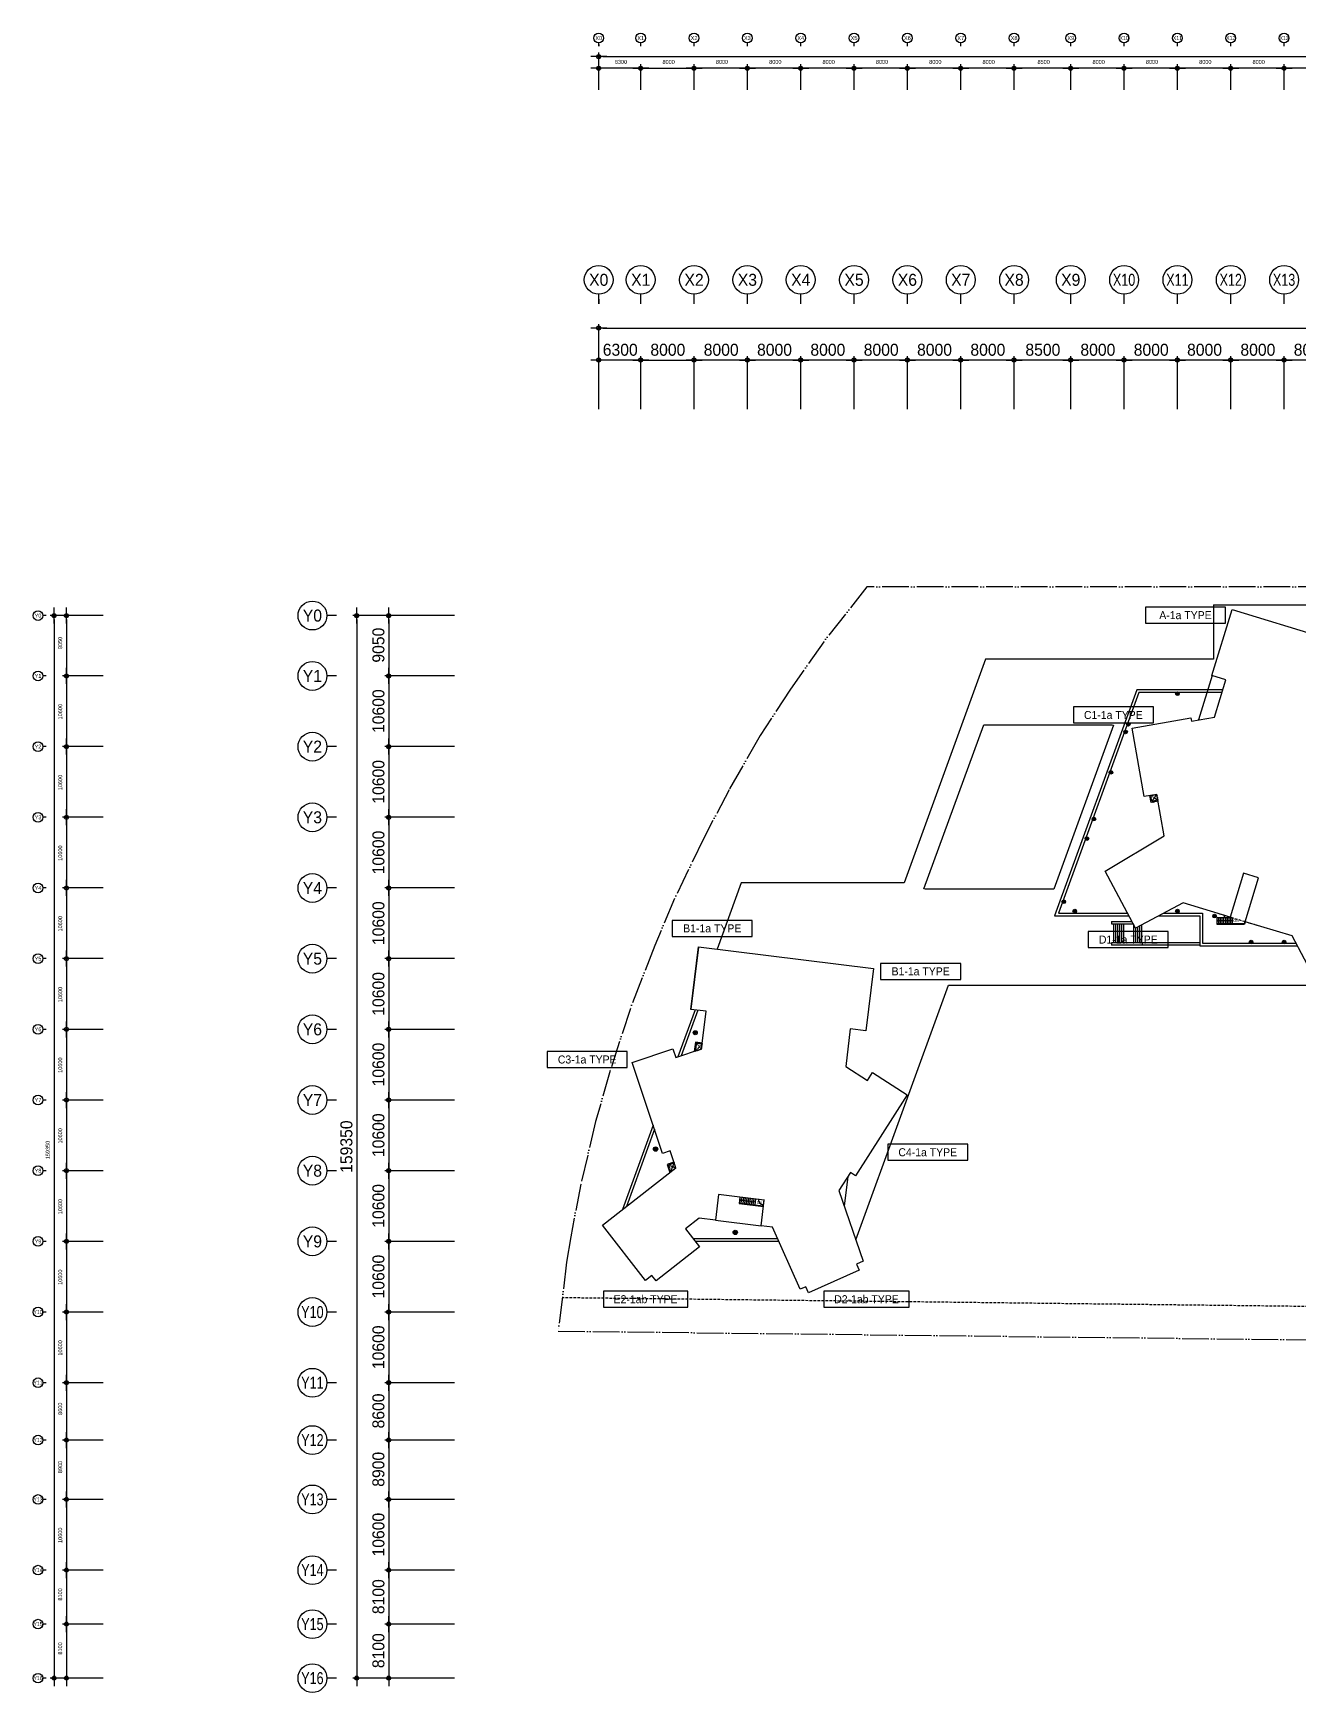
# Model space of a CAD drawing. Header units: millimetres. Extents: x 103947810 to 104370371, y -30955256 to -30705585.
# Drawn here: x 103947810 to 104137785, y -30954766 to -30705585 of the extents above; entities that cross this region are included whole.
import ezdxf
from ezdxf.enums import TextEntityAlignment as Align

# ---------------------------------------------------------------- set-up
doc = ezdxf.new("R2010")
doc.units = ezdxf.units.MM
doc.header["$LTSCALE"] = 200
doc.header["$MEASUREMENT"] = 0
for name, pattern in [('CEN-2', [26, 20, -2, 0, -2, 0, -2]), ('CONTINOUS', [0]), ('H', [1.3, 0.8, -0.5]), ('H0', [0.3, 0.2, -0.1]), ('HOON1', [3, 2, -1])]:
    doc.linetypes.add(name, pattern=pattern)
for name, color, linetype in [('e-plan', 9, 'CONTINUOUS'), ('e-room', 6, 'CONTINUOUS'), ('e-room-box', 7, 'CONTINUOUS')]:
    doc.layers.add(name, color=color, linetype=linetype)
doc.styles.add('돋움', font='Dotum.ttf')

# ---------------------------------------------------------------- blocks, each defined once
blk = doc.blocks.new('A$C2E7106E5')
at = {"layer": 'e-plan'}
for p, q in [((0, 54482), (0, 54962)), ((6300, 54482), (6300, 54962)), ((14300, 54482), (14300, 54962)), ((22300, 54482), (22300, 54962)), ((30300, 54482), (30300, 54962)), ((38300, 54482), (38300, 54962)), ((46300, 54482), (46300, 54962)), ((54300, 54482), (54300, 54962)), ((62300, 54482), (62300, 54962)), ((70800, 54482), (70800, 54962)), ((78800, 54482), (78800, 54962)), ((86800, 54482), (86800, 54962)), ((94800, 54482), (94800, 54962)), ((102800, 54482), (102800, 54962)), ((1200, 52894), (-1200, 52894)), ((0, 54722), (0, 54482)), ((0, 47899), (0, 53494)), ((600, 52894), (331900, 52894)), ((1200, 51154), (-1200, 51154)), ((0, 47899), (0, 51754)), ((5700, 51154), (600, 51154)), ((7500, 51154), (5100, 51154)), ((5100, 51154), (7500, 51154)), ((6300, 47899), (6300, 51754)), ((6300, 47899), (6300, 51754)), ((6900, 51154), (13700, 51154)), ((15500, 51154), (13100, 51154)), ((13100, 51154), (15500, 51154)), ((14300, 47899), (14300, 51754)), ((14300, 47899), (14300, 51754)), ((21700, 51154), (14900, 51154)), ((21100, 51154), (23500, 51154)), ((23500, 51154), (21100, 51154)), ((22300, 47899), (22300, 51754)), ((22300, 47899), (22300, 51754)), ((29700, 51154), (22900, 51154)), ((29100, 51154), (31500, 51154)), ((31500, 51154), (29100, 51154)), ((30300, 47899), (30300, 51754)), ((30300, 47899), (30300, 51754)), ((37700, 51154), (30900, 51154)), ((39500, 51154), (37100, 51154)), ((37100, 51154), (39500, 51154)), ((38300, 47899), (38300, 51754)), ((38300, 47899), (38300, 51754)), ((45700, 51154), (38900, 51154)), ((45100, 51154), (47500, 51154)), ((47500, 51154), (45100, 51154)), ((46300, 47899), (46300, 51754)), ((46300, 47899), (46300, 51754)), ((53700, 51154), (46900, 51154)), ((53100, 51154), (55500, 51154)), ((55500, 51154), (53100, 51154)), ((54300, 47899), (54300, 51754)), ((54300, 47899), (54300, 51754)), ((61700, 51154), (54900, 51154)), ((61100, 51154), (63500, 51154)), ((63500, 51154), (61100, 51154)), ((62300, 47899), (62300, 51754)), ((62300, 47899), (62300, 51754)), ((70200, 51154), (62900, 51154)), ((69600, 51154), (72000, 51154)), ((72000, 51154), (69600, 51154)), ((70800, 47899), (70800, 51754)), ((70800, 47899), (70800, 51754)), ((78200, 51154), (71400, 51154)), ((77600, 51154), (80000, 51154)), ((80000, 51154), (77600, 51154)), ((78800, 47899), (78800, 51754)), ((78800, 47899), (78800, 51754)), ((86200, 51154), (79400, 51154)), ((88000, 51154), (85600, 51154)), ((85600, 51154), (88000, 51154)), ((86800, 47899), (86800, 51754)), ((86800, 47899), (86800, 51754)), ((94200, 51154), (87400, 51154)), ((93600, 51154), (96000, 51154)), ((96000, 51154), (93600, 51154)), ((94800, 47899), (94800, 51754)), ((94800, 47899), (94800, 51754)), ((102200, 51154), (95400, 51154)), ((101600, 51154), (104000, 51154)), ((104000, 51154), (101600, 51154)), ((102800, 47899), (102800, 51754)), ((102800, 47899), (102800, 51754)), ((110200, 51154), (103400, 51154)), ((0, 15822), (0, 17262)), ((0, 16542), (0, 15822)), ((6300, 15822), (6300, 17262)), ((14300, 15822), (14300, 17262)), ((22300, 15822), (22300, 17262)), ((30300, 15822), (30300, 17262)), ((38300, 15822), (38300, 17262)), ((46300, 15822), (46300, 17262)), ((54300, 15822), (54300, 17262)), ((62300, 15822), (62300, 17262)), ((70800, 15822), (70800, 17262)), ((78800, 15822), (78800, 17262)), ((86800, 15822), (86800, 17262)), ((94800, 15822), (94800, 17262)), ((102800, 15822), (102800, 17262)), ((0, 0), (0, 12785)), ((1200, 12185), (-1200, 12185)), ((600, 12185), (331900, 12185)), ((0, 0), (0, 7985)), ((6300, 0), (6300, 7985)), ((6300, 0), (6300, 7985)), ((14300, 0), (14300, 7985)), ((14300, 0), (14300, 7985)), ((22300, 0), (22300, 7985)), ((22300, 0), (22300, 7985)), ((30300, 0), (30300, 7985)), ((30300, 0), (30300, 7985)), ((38300, 0), (38300, 7985)), ((38300, 0), (38300, 7985)), ((46300, 0), (46300, 7985)), ((46300, 0), (46300, 7985)), ((54300, 0), (54300, 7985)), ((54300, 0), (54300, 7985)), ((62300, 0), (62300, 7985)), ((62300, 0), (62300, 7985)), ((70800, 0), (70800, 7985)), ((70800, 0), (70800, 7985)), ((78800, 0), (78800, 7985)), ((78800, 0), (78800, 7985)), ((86800, 0), (86800, 7985)), ((86800, 0), (86800, 7985)), ((94800, 0), (94800, 7985)), ((94800, 0), (94800, 7985)), ((102800, 0), (102800, 7985)), ((102800, 0), (102800, 7985)), ((1200, 7385), (-1200, 7385)), ((5700, 7385), (600, 7385)), ((7500, 7385), (5100, 7385)), ((5100, 7385), (7500, 7385)), ((6900, 7385), (13700, 7385)), ((15500, 7385), (13100, 7385)), ((13100, 7385), (15500, 7385)), ((21700, 7385), (14900, 7385)), ((21100, 7385), (23500, 7385)), ((23500, 7385), (21100, 7385)), ((29700, 7385), (22900, 7385)), ((29100, 7385), (31500, 7385)), ((31500, 7385), (29100, 7385)), ((37700, 7385), (30900, 7385)), ((39500, 7385), (37100, 7385)), ((37100, 7385), (39500, 7385)), ((45700, 7385), (38900, 7385)), ((45100, 7385), (47500, 7385)), ((47500, 7385), (45100, 7385)), ((53700, 7385), (46900, 7385)), ((53100, 7385), (55500, 7385)), ((55500, 7385), (53100, 7385)), ((61700, 7385), (54900, 7385)), ((61100, 7385), (63500, 7385)), ((63500, 7385), (61100, 7385)), ((70200, 7385), (62900, 7385)), ((69600, 7385), (72000, 7385)), ((72000, 7385), (69600, 7385)), ((78200, 7385), (71400, 7385)), ((77600, 7385), (80000, 7385)), ((80000, 7385), (77600, 7385)), ((86200, 7385), (79400, 7385)), ((88000, 7385), (85600, 7385)), ((85600, 7385), (88000, 7385)), ((94200, 7385), (87400, 7385)), ((93600, 7385), (96000, 7385)), ((96000, 7385), (93600, 7385)), ((102200, 7385), (95400, 7385)), ((101600, 7385), (104000, 7385)), ((104000, 7385), (101600, 7385)), ((110200, 7385), (103400, 7385)), ((-81689, -32134), (-81689, -29734)), ((-79832, -32134), (-79832, -29734)), ((-36301, -32134), (-36301, -29734)), ((-31501, -32134), (-31501, -29734)), ((-82901, -30934), (-83381, -30934)), ((-74306, -30934), (-82289, -30934)), ((-81689, -31534), (-81689, -189684)), ((-74312, -30934), (-80432, -30934)), ((-79832, -31534), (-79832, -39384)), ((-39346, -30934), (-40786, -30934)), ((-21629, -30934), (-36901, -30934)), ((-36301, -31534), (-36301, -189684)), ((-21635, -30934), (-32101, -30934)), ((-31501, -31534), (-31501, -39384)), ((-79832, -41184), (-79832, -38784)), ((-79832, -38784), (-79832, -41184)), ((-31501, -41184), (-31501, -38784)), ((-31501, -38784), (-31501, -41184)), ((-82901, -39984), (-83381, -39984)), ((-74312, -39984), (-80432, -39984)), ((-74312, -39984), (-80432, -39984)), ((-79832, -40584), (-79832, -49984)), ((-39346, -39984), (-40786, -39984)), ((-21635, -39984), (-32101, -39984)), ((-21635, -39984), (-32101, -39984)), ((-31501, -40584), (-31501, -49984)), ((-79832, -49384), (-79832, -51784)), ((-79832, -51784), (-79832, -49384)), ((-31501, -49384), (-31501, -51784)), ((-31501, -51784), (-31501, -49384)), ((-82901, -50584), (-83381, -50584)), ((-74312, -50584), (-80432, -50584)), ((-74312, -50584), (-80432, -50584)), ((-79832, -51184), (-79832, -60584)), ((-39346, -50584), (-40786, -50584)), ((-21635, -50584), (-32101, -50584)), ((-21635, -50584), (-32101, -50584)), ((-31501, -51184), (-31501, -60584)), ((-82901, -61184), (-83381, -61184)), ((-74312, -61184), (-80432, -61184)), ((-74312, -61184), (-80432, -61184)), ((-79832, -59984), (-79832, -62384)), ((-79832, -62384), (-79832, -59984)), ((-79832, -61784), (-79832, -71184)), ((-39346, -61184), (-40786, -61184)), ((-21635, -61184), (-32101, -61184)), ((-21635, -61184), (-32101, -61184)), ((-31501, -59984), (-31501, -62384)), ((-31501, -62384), (-31501, -59984)), ((-31501, -61784), (-31501, -71184)), ((-82901, -71784), (-83381, -71784)), ((-74312, -71784), (-80432, -71784)), ((-74312, -71784), (-80432, -71784)), ((-79832, -70584), (-79832, -72984)), ((-79832, -72984), (-79832, -70584)), ((-39346, -71784), (-40786, -71784)), ((-21635, -71784), (-32101, -71784)), ((-21635, -71784), (-32101, -71784)), ((-31501, -70584), (-31501, -72984)), ((-31501, -72984), (-31501, -70584)), ((-79832, -72384), (-79832, -81784)), ((-31501, -72384), (-31501, -81784)), ((-79832, -81184), (-79832, -83584)), ((-79832, -83584), (-79832, -81184)), ((-31501, -81184), (-31501, -83584)), ((-31501, -83584), (-31501, -81184)), ((-82901, -82384), (-83381, -82384)), ((-74312, -82384), (-80432, -82384)), ((-74312, -82384), (-80432, -82384)), ((-79832, -82984), (-79832, -92384)), ((-39346, -82384), (-40786, -82384)), ((-21635, -82384), (-32101, -82384)), ((-21635, -82384), (-32101, -82384)), ((-31501, -82984), (-31501, -92384)), ((-79832, -91784), (-79832, -94184)), ((-79832, -94184), (-79832, -91784)), ((-31501, -91784), (-31501, -94184)), ((-31501, -94184), (-31501, -91784)), ((-82901, -92984), (-83381, -92984)), ((-74312, -92984), (-80432, -92984)), ((-74312, -92984), (-80432, -92984)), ((-79832, -93584), (-79832, -102984)), ((-39346, -92984), (-40786, -92984)), ((-21635, -92984), (-32101, -92984)), ((-21635, -92984), (-32101, -92984)), ((-31501, -93584), (-31501, -102984)), ((-82901, -103584), (-83381, -103584)), ((-74312, -103584), (-80432, -103584)), ((-74312, -103584), (-80432, -103584)), ((-79832, -102384), (-79832, -104784)), ((-79832, -104784), (-79832, -102384)), ((-79832, -104184), (-79832, -113584)), ((-39346, -103584), (-40786, -103584)), ((-21635, -103584), (-32101, -103584)), ((-21635, -103584), (-32101, -103584)), ((-31501, -102384), (-31501, -104784)), ((-31501, -104784), (-31501, -102384)), ((-31501, -104184), (-31501, -113584)), ((-82901, -114184), (-83381, -114184)), ((-74312, -114184), (-80432, -114184)), ((-74312, -114184), (-80432, -114184)), ((-79832, -112984), (-79832, -115384)), ((-79832, -115384), (-79832, -112984)), ((-39346, -114184), (-40786, -114184)), ((-21635, -114184), (-32101, -114184)), ((-21635, -114184), (-32101, -114184)), ((-31501, -112984), (-31501, -115384)), ((-31501, -115384), (-31501, -112984)), ((-79832, -114784), (-79832, -124184)), ((-31501, -114784), (-31501, -124184)), ((-79832, -123584), (-79832, -125984)), ((-79832, -125984), (-79832, -123584)), ((-31501, -123584), (-31501, -125984)), ((-31501, -125984), (-31501, -123584)), ((-82901, -124784), (-83381, -124784)), ((-74312, -124784), (-80432, -124784)), ((-74312, -124784), (-80432, -124784)), ((-79832, -125384), (-79832, -134784)), ((-39346, -124784), (-40786, -124784)), ((-21635, -124784), (-32101, -124784)), ((-21635, -124784), (-32101, -124784)), ((-31501, -125384), (-31501, -134784)), ((-79832, -134184), (-79832, -136584)), ((-79832, -136584), (-79832, -134184)), ((-31501, -134184), (-31501, -136584)), ((-31501, -136584), (-31501, -134184)), ((-82901, -135384), (-83381, -135384)), ((-74312, -135384), (-80432, -135384)), ((-74312, -135384), (-80432, -135384)), ((-79832, -135984), (-79832, -145384)), ((-39346, -135384), (-40786, -135384)), ((-21635, -135384), (-32101, -135384)), ((-21635, -135384), (-32101, -135384)), ((-31501, -135984), (-31501, -145384)), ((-82901, -145984), (-83381, -145984)), ((-74312, -145984), (-80432, -145984)), ((-74312, -145984), (-80432, -145984)), ((-79832, -144784), (-79832, -147184)), ((-79832, -147184), (-79832, -144784)), ((-79832, -146584), (-79832, -153984)), ((-39346, -145984), (-40786, -145984)), ((-21635, -145984), (-32101, -145984)), ((-21635, -145984), (-32101, -145984)), ((-31501, -144784), (-31501, -147184)), ((-31501, -147184), (-31501, -144784)), ((-31501, -146584), (-31501, -153984)), ((-79832, -153384), (-79832, -155784)), ((-79832, -155784), (-79832, -153384)), ((-31501, -153384), (-31501, -155784)), ((-31501, -155784), (-31501, -153384)), ((-82901, -154584), (-83381, -154584)), ((-74312, -154584), (-80432, -154584)), ((-74312, -154584), (-80432, -154584)), ((-79832, -155184), (-79832, -162884)), ((-39346, -154584), (-40786, -154584)), ((-21635, -154584), (-32101, -154584)), ((-21635, -154584), (-32101, -154584)), ((-31501, -155184), (-31501, -162884)), ((-82901, -163484), (-83381, -163484)), ((-74312, -163484), (-80432, -163484)), ((-74312, -163484), (-80432, -163484)), ((-79832, -162284), (-79832, -164684)), ((-79832, -164684), (-79832, -162284)), ((-79832, -164084), (-79832, -173484)), ((-39346, -163484), (-40786, -163484)), ((-21635, -163484), (-32101, -163484)), ((-21635, -163484), (-32101, -163484)), ((-31501, -162284), (-31501, -164684)), ((-31501, -164684), (-31501, -162284)), ((-31501, -164084), (-31501, -173484)), ((-82901, -174084), (-83381, -174084)), ((-74311, -174084), (-80432, -174084)), ((-74312, -174084), (-80432, -174084)), ((-79832, -175284), (-79832, -172884)), ((-79832, -172884), (-79832, -175284)), ((-39346, -174084), (-40786, -174084)), ((-21634, -174084), (-32101, -174084)), ((-21635, -174084), (-32101, -174084)), ((-31501, -175284), (-31501, -172884)), ((-31501, -172884), (-31501, -175284)), ((-79832, -174684), (-79832, -181584)), ((-31501, -174684), (-31501, -181584)), ((-79832, -180984), (-79832, -183384)), ((-79832, -183384), (-79832, -180984)), ((-31501, -180984), (-31501, -183384)), ((-31501, -183384), (-31501, -180984)), ((-82901, -182184), (-83381, -182184)), ((-74306, -182184), (-80432, -182184)), ((-74311, -182184), (-80432, -182184)), ((-79832, -182784), (-79832, -189684)), ((-39346, -182184), (-40786, -182184)), ((-21629, -182184), (-32101, -182184)), ((-21634, -182184), (-32101, -182184)), ((-31501, -182784), (-31501, -189684)), ((-81689, -189084), (-81689, -191484)), ((-79832, -189084), (-79832, -191484)), ((-36301, -189084), (-36301, -191484)), ((-31501, -189084), (-31501, -191484)), ((-82901, -190284), (-83381, -190284)), ((-74306, -190284), (-82289, -190284)), ((-74306, -190284), (-80432, -190284)), ((-39346, -190284), (-40786, -190284)), ((-21629, -190284), (-36901, -190284)), ((-21629, -190284), (-32101, -190284))]:
    blk.add_line(p, q, dxfattribs=at)
for centre, radius in [((0, 55682), 720), ((6300, 55682), 720), ((14300, 55682), 720), ((22300, 55682), 720), ((30300, 55682), 720), ((38300, 55682), 720), ((46300, 55682), 720), ((54300, 55682), 720), ((62300, 55682), 720), ((70800, 55682), 720), ((78800, 55682), 720), ((86800, 55682), 720), ((94800, 55682), 720), ((102800, 55682), 720), ((0, 52894), 300), ((0, 52894), 150), ((0, 51154), 300), ((0, 51154), 150), ((6300, 51154), 300), ((6300, 51154), 300), ((6300, 51154), 150), ((6300, 51154), 150), ((14300, 51154), 300), ((14300, 51154), 300), ((14300, 51154), 150), ((14300, 51154), 150), ((22300, 51154), 300), ((22300, 51154), 300), ((22300, 51154), 150), ((22300, 51154), 150), ((30300, 51154), 300), ((30300, 51154), 300), ((30300, 51154), 150), ((30300, 51154), 150), ((38300, 51154), 300), ((38300, 51154), 300), ((38300, 51154), 150), ((38300, 51154), 150), ((46300, 51154), 300), ((46300, 51154), 300), ((46300, 51154), 150), ((46300, 51154), 150), ((54300, 51154), 300), ((54300, 51154), 300), ((54300, 51154), 150), ((54300, 51154), 150), ((62300, 51154), 300), ((62300, 51154), 300), ((62300, 51154), 150), ((62300, 51154), 150), ((70800, 51154), 300), ((70800, 51154), 300), ((70800, 51154), 150), ((70800, 51154), 150), ((78800, 51154), 300), ((78800, 51154), 300), ((78800, 51154), 150), ((78800, 51154), 150), ((86800, 51154), 300), ((86800, 51154), 300), ((86800, 51154), 150), ((86800, 51154), 150), ((94800, 51154), 300), ((94800, 51154), 300), ((94800, 51154), 150), ((94800, 51154), 150), ((102800, 51154), 300), ((102800, 51154), 300), ((102800, 51154), 150), ((102800, 51154), 150), ((0, 19422), 2160), ((6300, 19422), 2160), ((14300, 19422), 2160), ((22300, 19422), 2160), ((30300, 19422), 2160), ((38300, 19422), 2160), ((46300, 19422), 2160), ((54300, 19422), 2160), ((62300, 19422), 2160), ((70800, 19422), 2160), ((78800, 19422), 2160), ((86800, 19422), 2160), ((94800, 19422), 2160), ((102800, 19422), 2160), ((0, 12185), 300), ((0, 12185), 150), ((0, 7385), 300), ((0, 7385), 150), ((6300, 7385), 300), ((6300, 7385), 300), ((6300, 7385), 150), ((6300, 7385), 150), ((14300, 7385), 300), ((14300, 7385), 300), ((14300, 7385), 150), ((14300, 7385), 150), ((22300, 7385), 300), ((22300, 7385), 300), ((22300, 7385), 150), ((22300, 7385), 150), ((30300, 7385), 300), ((30300, 7385), 300), ((30300, 7385), 150), ((30300, 7385), 150), ((38300, 7385), 300), ((38300, 7385), 300), ((38300, 7385), 150), ((38300, 7385), 150), ((46300, 7385), 300), ((46300, 7385), 300), ((46300, 7385), 150), ((46300, 7385), 150), ((54300, 7385), 300), ((54300, 7385), 300), ((54300, 7385), 150), ((54300, 7385), 150), ((62300, 7385), 300), ((62300, 7385), 300), ((62300, 7385), 150), ((62300, 7385), 150), ((70800, 7385), 300), ((70800, 7385), 300), ((70800, 7385), 150), ((70800, 7385), 150), ((78800, 7385), 300), ((78800, 7385), 300), ((78800, 7385), 150), ((78800, 7385), 150), ((86800, 7385), 300), ((86800, 7385), 300), ((86800, 7385), 150), ((86800, 7385), 150), ((94800, 7385), 300), ((94800, 7385), 300), ((94800, 7385), 150), ((94800, 7385), 150), ((102800, 7385), 300), ((102800, 7385), 300), ((102800, 7385), 150), ((102800, 7385), 150), ((-42946, -30934), 2160), ((-84101, -30934), 720), ((-81689, -30934), 300), ((-81689, -30934), 150), ((-79832, -30934), 300), ((-79832, -30934), 150), ((-36301, -30934), 300), ((-36301, -30934), 150), ((-31501, -30934), 300), ((-31501, -30934), 150), ((-84101, -39984), 720), ((-79832, -39984), 300), ((-79832, -39984), 300), ((-79832, -39984), 150), ((-79832, -39984), 150), ((-42946, -39984), 2160), ((-31501, -39984), 300), ((-31501, -39984), 300), ((-31501, -39984), 150), ((-31501, -39984), 150), ((-42946, -50584), 2160), ((-84101, -50584), 720), ((-79832, -50584), 300), ((-79832, -50584), 300), ((-79832, -50584), 150), ((-79832, -50584), 150), ((-31501, -50584), 300), ((-31501, -50584), 300), ((-31501, -50584), 150), ((-31501, -50584), 150), ((-42946, -61184), 2160), ((-84101, -61184), 720), ((-79832, -61184), 300), ((-79832, -61184), 300), ((-79832, -61184), 150), ((-79832, -61184), 150), ((-31501, -61184), 300), ((-31501, -61184), 300), ((-31501, -61184), 150), ((-31501, -61184), 150), ((-42946, -71784), 2160), ((-84101, -71784), 720), ((-79832, -71784), 300), ((-79832, -71784), 300), ((-79832, -71784), 150), ((-79832, -71784), 150), ((-31501, -71784), 300), ((-31501, -71784), 300), ((-31501, -71784), 150), ((-31501, -71784), 150), ((-84101, -82384), 720), ((-79832, -82384), 300), ((-79832, -82384), 300), ((-42946, -82384), 2160), ((-31501, -82384), 300), ((-31501, -82384), 300), ((-79832, -82384), 150), ((-79832, -82384), 150), ((-31501, -82384), 150), ((-31501, -82384), 150), ((-42946, -92984), 2160), ((-84101, -92984), 720), ((-79832, -92984), 300), ((-79832, -92984), 300), ((-79832, -92984), 150), ((-79832, -92984), 150), ((-31501, -92984), 300), ((-31501, -92984), 300), ((-31501, -92984), 150), ((-31501, -92984), 150), ((-42946, -103584), 2160), ((-84101, -103584), 720), ((-79832, -103584), 300), ((-79832, -103584), 300), ((-79832, -103584), 150), ((-79832, -103584), 150), ((-31501, -103584), 300), ((-31501, -103584), 300), ((-31501, -103584), 150), ((-31501, -103584), 150), ((-42946, -114184), 2160), ((-84101, -114184), 720), ((-79832, -114184), 300), ((-79832, -114184), 300), ((-79832, -114184), 150), ((-79832, -114184), 150), ((-31501, -114184), 300), ((-31501, -114184), 300), ((-31501, -114184), 150), ((-31501, -114184), 150), ((-84101, -124784), 720), ((-79832, -124784), 300), ((-79832, -124784), 300), ((-42946, -124784), 2160), ((-31501, -124784), 300), ((-31501, -124784), 300), ((-79832, -124784), 150), ((-79832, -124784), 150), ((-31501, -124784), 150), ((-31501, -124784), 150), ((-42946, -135384), 2160), ((-84101, -135384), 720), ((-79832, -135384), 300), ((-79832, -135384), 300), ((-79832, -135384), 150), ((-79832, -135384), 150), ((-31501, -135384), 300), ((-31501, -135384), 300), ((-31501, -135384), 150), ((-31501, -135384), 150), ((-42946, -145984), 2160), ((-84101, -145984), 720), ((-79832, -145984), 300), ((-79832, -145984), 300), ((-79832, -145984), 150), ((-79832, -145984), 150), ((-31501, -145984), 300), ((-31501, -145984), 300), ((-31501, -145984), 150), ((-31501, -145984), 150), ((-84101, -154584), 720), ((-79832, -154584), 300), ((-79832, -154584), 300), ((-79832, -154584), 150), ((-79832, -154584), 150), ((-42946, -154584), 2160), ((-31501, -154584), 300), ((-31501, -154584), 300), ((-31501, -154584), 150), ((-31501, -154584), 150), ((-42946, -163484), 2160), ((-84101, -163484), 720), ((-79832, -163484), 300), ((-79832, -163484), 300), ((-79832, -163484), 150), ((-79832, -163484), 150), ((-31501, -163484), 300), ((-31501, -163484), 300), ((-31501, -163484), 150), ((-31501, -163484), 150), ((-42946, -174084), 2160), ((-84101, -174084), 720), ((-79832, -174084), 300), ((-79832, -174084), 300), ((-79832, -174084), 150), ((-79832, -174084), 150), ((-31501, -174084), 300), ((-31501, -174084), 300), ((-31501, -174084), 150), ((-31501, -174084), 150), ((-84101, -182184), 720), ((-79832, -182184), 300), ((-79832, -182184), 300), ((-42946, -182184), 2160), ((-31501, -182184), 300), ((-31501, -182184), 300), ((-79832, -182184), 150), ((-79832, -182184), 150), ((-31501, -182184), 150), ((-31501, -182184), 150), ((-42946, -190284), 2160), ((-84101, -190284), 720), ((-81689, -190284), 300), ((-81689, -190284), 150), ((-79832, -190284), 300), ((-79832, -190284), 150), ((-36301, -190284), 300), ((-36301, -190284), 150), ((-31501, -190284), 300), ((-31501, -190284), 150)]:
    blk.add_circle(centre, radius, dxfattribs=at)
at = {"layer": 'e-plan', "style": '돋움'}
for s, height, p in [('X0', 600, (0, 55682)), ('X1', 600, (6300, 55682)), ('X2', 600, (14300, 55682)), ('X3', 600, (22300, 55682)), ('X4', 600, (30300, 55682)), ('X5', 600, (38300, 55682)), ('X6', 600, (46300, 55682)), ('X7', 600, (54300, 55682)), ('X8', 600, (62300, 55682)), ('X9', 600, (70800, 55682)), ('X0', 1800, (0, 19422)), ('X1', 1800, (6300, 19422)), ('X2', 1800, (14300, 19422)), ('X3', 1800, (22300, 19422)), ('X4', 1800, (30300, 19422)), ('X5', 1800, (38300, 19422)), ('X6', 1800, (46300, 19422)), ('X7', 1800, (54300, 19422)), ('X8', 1800, (62300, 19422)), ('X9', 1800, (70800, 19422)), ('Y0', 600, (-84101, -30934)), ('Y0', 1800, (-42946, -30934)), ('Y1', 600, (-84101, -39984)), ('Y1', 1800, (-42946, -39984)), ('Y2', 1800, (-42946, -50584)), ('Y2', 600, (-84101, -50584)), ('Y3', 600, (-84101, -61184)), ('Y3', 1800, (-42946, -61184)), ('Y4', 600, (-84101, -71784)), ('Y4', 1800, (-42946, -71784)), ('Y5', 600, (-84101, -82384)), ('Y5', 1800, (-42946, -82384)), ('Y6', 1800, (-42946, -92984)), ('Y6', 600, (-84101, -92984)), ('Y7', 600, (-84101, -103584)), ('Y7', 1800, (-42946, -103584)), ('Y8', 600, (-84101, -114184)), ('Y8', 1800, (-42946, -114184)), ('Y9', 600, (-84101, -124784)), ('Y9', 1800, (-42946, -124784))]:
    blk.add_text(s, height=height, dxfattribs=at).set_placement(p, align=Align.MIDDLE_CENTER)
at = {"layer": 'e-plan', "style": '돋움', "width": 0.8}
for s, height, p in [('X10', 600, (78800, 55682)), ('X11', 600, (86800, 55682)), ('X12', 600, (94800, 55682)), ('X13', 600, (102800, 55682)), ('X10', 1800, (78800, 19422)), ('X11', 1800, (86800, 19422)), ('X12', 1800, (94800, 19422)), ('X13', 1800, (102800, 19422)), ('Y10', 1800, (-42946, -135384)), ('Y10', 600, (-84101, -135384)), ('Y11', 600, (-84101, -145984)), ('Y11', 1800, (-42946, -145984)), ('Y12', 600, (-84101, -154584)), ('Y12', 1800, (-42946, -154584)), ('Y13', 600, (-84101, -163484)), ('Y13', 1800, (-42946, -163484)), ('Y14', 600, (-84101, -174084)), ('Y14', 1800, (-42946, -174084)), ('Y15', 600, (-84101, -182184)), ('Y15', 1800, (-42946, -182184)), ('Y16', 1800, (-42946, -190284)), ('Y16', 600, (-84101, -190284))]:
    blk.add_text(s, height=height, dxfattribs=at).set_placement(p, align=Align.MIDDLE_CENTER)
at = {"layer": 'e-plan', "style": '돋움'}
for s, height, p in [('6300', 600, (2427, 51804)), ('8000', 600, (9567, 51803)), ('8000', 600, (17567, 51803)), ('8000', 600, (25567, 51803)), ('8000', 600, (33567, 51803)), ('8000', 600, (41567, 51803)), ('8000', 600, (49567, 51803)), ('8000', 600, (57567, 51803)), ('8500', 600, (65817, 51803)), ('8000', 600, (74067, 51803)), ('8000', 600, (82067, 51803)), ('8000', 600, (90067, 51803)), ('8000', 600, (98067, 51803)), ('6300', 1800, (609, 8035)), ('8000', 1800, (7749, 8034)), ('8000', 1800, (15749, 8034)), ('8000', 1800, (23749, 8034)), ('8000', 1800, (31749, 8034)), ('8000', 1800, (39749, 8034)), ('8000', 1800, (47749, 8034)), ('8000', 1800, (55749, 8034)), ('8500', 1800, (63999, 8034)), ('8000', 1800, (72249, 8034)), ('8000', 1800, (80249, 8034)), ('8000', 1800, (88249, 8034)), ('8000', 1800, (96249, 8034)), ('8000', 1800, (104249, 8034))]:
    blk.add_text(s, height=height, dxfattribs=at).set_placement(p)
for s, height, p in [('9050', 600, (-80482, -35957)), ('9050', 1800, (-32151, -37990)), ('10600', 1800, (-32148, -48542)), ('10600', 600, (-80479, -46509)), ('10600', 1800, (-32148, -59142)), ('10600', 600, (-80479, -57109)), ('10600', 1800, (-32148, -69742)), ('10600', 600, (-80479, -67709)), ('10600', 1800, (-32148, -80342)), ('10600', 600, (-80479, -78309)), ('10600', 1800, (-32148, -90942)), ('10600', 600, (-80479, -88909)), ('10600', 1800, (-32148, -101542)), ('10600', 600, (-80479, -99509)), ('159350', 1800, (-36951, -114504)), ('10600', 1800, (-32148, -112142)), ('10600', 600, (-80479, -110109)), ('159350', 600, (-82339, -112471)), ('10600', 1800, (-32148, -122742)), ('10600', 600, (-80479, -120709)), ('10600', 1800, (-32148, -133342)), ('10600', 600, (-80479, -131309)), ('10600', 1800, (-32148, -143942)), ('10600', 600, (-80479, -141909)), ('8600', 600, (-80481, -150803)), ('8600', 1800, (-32150, -152836)), ('8900', 1800, (-32151, -161586)), ('8900', 600, (-80482, -159553)), ('10600', 1800, (-32148, -172042)), ('10600', 600, (-80479, -170009)), ('8100', 1800, (-32150, -180686)), ('8100', 600, (-80481, -178653)), ('8100', 1800, (-32150, -188786)), ('8100', 600, (-80481, -186753))]:
    blk.add_text(s, height=height, rotation=90, dxfattribs=at).set_placement(p)
blk = doc.blocks.new('A$C5A682445')
at = {"layer": 'e-plan', "linetype": 'CEN-2'}
blk.add_lwpolyline([(0, 0), (-297528, 10), (-297528, 10), (-303990, -8224), (-308983, -15349), (-313535, -22301), (-318191, -30434), (-321988, -37700), (-326350, -46726), (-329347, -53776), (-332994, -63217), (-336011, -72512), (-338199, -80180), (-340420, -89567), (-341938, -97463), (-342555, -101281), (-343809, -111602), (-343809, -111602), (-343809, -111602), (-96696, -114499)], dxfattribs=at)
at = {"layer": 'e-plan', "linetype": 'HOON1'}
blk.add_lwpolyline([(-90446, -166145), (-90407, -140868), (-90357, -109573), (-343202, -106610), (-343202, -106610), (-343202, -106610), (-343202, -106610), (-343202, -106610)], dxfattribs=at)
blk = doc.blocks.new('A$C6D9D75EA')
at = {"layer": 'e-plan', "linetype": 'CONTINOUS'}
for p, q in [((82287, 81670), (82537, 81670)), ((82412, 81545), (82412, 81795)), ((74518, 75946), (74768, 75946)), ((74643, 75821), (74643, 76071)), ((74931, 77095), (75181, 77095)), ((75056, 76970), (75056, 77220)), ((72314, 69891), (72564, 69891)), ((72439, 69766), (72439, 70016)), ((69765, 62886), (70015, 62886)), ((69890, 62761), (69890, 63011)), ((68701, 59964), (68951, 59964)), ((68826, 59839), (68826, 60089)), ((65247, 50474), (65497, 50474)), ((65372, 50349), (65372, 50599)), ((66887, 49075), (67137, 49075)), ((67012, 48950), (67012, 49200)), ((82287, 49075), (82537, 49075)), ((82412, 48950), (82412, 49200)), ((87868, 48325), (88118, 48325)), ((87993, 48200), (87993, 48450)), ((93337, 44425), (93587, 44425)), ((93462, 44300), (93462, 44550)), ((98287, 44425), (98537, 44425)), ((98412, 44300), (98412, 44550))]:
    blk.add_line(p, q, dxfattribs=at)
at = {"layer": 'e-plan', "linetype": 'ByBlock'}
for p, q in [((82337, 81728), (82337, 81745)), ((82337, 81745), (82354, 81745)), ((82337, 81595), (82337, 81612)), ((82337, 81595), (82354, 81595)), ((82470, 81745), (82487, 81745)), ((82470, 81595), (82487, 81595)), ((82487, 81728), (82487, 81745)), ((82487, 81595), (82487, 81612)), ((74568, 76004), (74568, 76021)), ((74568, 76021), (74585, 76021)), ((74568, 75871), (74568, 75888)), ((74568, 75871), (74585, 75871)), ((74701, 76021), (74718, 76021)), ((74701, 75871), (74718, 75871)), ((74718, 76004), (74718, 76021)), ((74718, 75871), (74718, 75888)), ((74981, 77153), (74981, 77170)), ((74981, 77170), (74998, 77170)), ((74981, 77020), (74981, 77037)), ((74981, 77020), (74998, 77020)), ((75114, 77170), (75131, 77170)), ((75114, 77020), (75131, 77020)), ((75131, 77153), (75131, 77170)), ((75131, 77020), (75131, 77037)), ((72364, 69949), (72364, 69966)), ((72364, 69966), (72381, 69966)), ((72364, 69816), (72364, 69832)), ((72364, 69816), (72381, 69816)), ((72498, 69966), (72514, 69966)), ((72498, 69816), (72514, 69816)), ((72514, 69949), (72514, 69966)), ((72514, 69816), (72514, 69832)), ((69815, 62945), (69815, 62961)), ((69815, 62961), (69832, 62961)), ((69815, 62811), (69815, 62828)), ((69815, 62811), (69832, 62811)), ((69948, 62961), (69965, 62961)), ((69948, 62811), (69965, 62811)), ((69965, 62945), (69965, 62961)), ((69965, 62811), (69965, 62828)), ((68751, 60023), (68751, 60039)), ((68751, 60039), (68768, 60039)), ((68751, 59889), (68751, 59906)), ((68751, 59889), (68768, 59889)), ((68885, 60039), (68901, 60039)), ((68885, 59889), (68901, 59889)), ((68901, 60023), (68901, 60039)), ((68901, 59889), (68901, 59906)), ((65297, 50532), (65297, 50549)), ((65297, 50549), (65314, 50549)), ((65297, 50399), (65297, 50416)), ((65297, 50399), (65314, 50399)), ((65431, 50549), (65447, 50549)), ((65431, 50399), (65447, 50399)), ((65447, 50532), (65447, 50549)), ((65447, 50399), (65447, 50416)), ((66937, 49133), (66937, 49150)), ((66937, 49150), (66954, 49150)), ((66937, 49000), (66937, 49017)), ((66937, 49000), (66954, 49000)), ((67070, 49150), (67087, 49150)), ((67070, 49000), (67087, 49000)), ((67087, 49133), (67087, 49150)), ((67087, 49000), (67087, 49017)), ((82337, 49133), (82337, 49150)), ((82337, 49150), (82354, 49150)), ((82337, 49000), (82337, 49017)), ((82337, 49000), (82354, 49000)), ((82470, 49150), (82487, 49150)), ((82470, 49000), (82487, 49000)), ((82487, 49133), (82487, 49150)), ((82487, 49000), (82487, 49017)), ((87918, 48383), (87918, 48400)), ((87918, 48400), (87935, 48400)), ((87918, 48250), (87918, 48267)), ((87918, 48250), (87935, 48250)), ((88052, 48400), (88068, 48400)), ((88052, 48250), (88068, 48250)), ((88068, 48383), (88068, 48400)), ((88068, 48250), (88068, 48267)), ((93387, 44483), (93387, 44500)), ((93387, 44500), (93404, 44500)), ((93387, 44350), (93387, 44367)), ((93387, 44350), (93404, 44350)), ((93520, 44500), (93537, 44500)), ((93520, 44350), (93537, 44350)), ((93537, 44483), (93537, 44500)), ((93537, 44350), (93537, 44367)), ((98337, 44483), (98337, 44500)), ((98337, 44500), (98354, 44500)), ((98337, 44350), (98337, 44367)), ((98337, 44350), (98354, 44350)), ((98470, 44500), (98487, 44500)), ((98470, 44350), (98487, 44350)), ((98487, 44483), (98487, 44500)), ((98487, 44350), (98487, 44367)), ((9971, 30850), (10221, 30850)), ((10030, 30950), (9996, 30950)), ((9996, 30917), (9996, 30950)), ((9996, 30750), (9996, 30784)), ((10030, 30750), (9996, 30750)), ((10096, 30725), (10096, 30975)), ((10196, 30950), (10163, 30950)), ((10196, 30750), (10163, 30750)), ((10196, 30917), (10196, 30950)), ((10196, 30750), (10196, 30784)), ((3881, 13394), (4381, 13394)), ((4006, 13477), (4006, 13519)), ((4006, 13519), (4049, 13519)), ((4006, 13269), (4006, 13311)), ((4006, 13269), (4049, 13269)), ((4131, 13144), (4131, 13644)), ((4214, 13519), (4256, 13519)), ((4214, 13269), (4256, 13269)), ((4256, 13477), (4256, 13519)), ((4256, 13269), (4256, 13311)), ((15848, 900), (16348, 900)), ((15973, 983), (15973, 1025)), ((15973, 1025), (16015, 1025)), ((15973, 775), (15973, 817)), ((15973, 775), (16015, 775)), ((16098, 650), (16098, 1150)), ((16181, 1025), (16223, 1025)), ((16181, 775), (16223, 775)), ((16223, 983), (16223, 1025)), ((16223, 775), (16223, 817))]:
    blk.add_line(p, q, dxfattribs=at)
for centre, radius in [((82412, 81670), 275), ((82412, 81670), 175), ((75056, 77095), 275), ((75056, 77095), 175), ((74643, 75946), 275), ((74643, 75946), 175), ((72439, 69891), 275), ((72439, 69891), 175), ((69890, 62886), 275), ((69890, 62886), 175), ((68826, 59964), 275), ((68826, 59964), 175), ((65372, 50474), 275), ((65372, 50474), 175), ((67012, 49075), 275), ((67012, 49075), 175), ((82412, 49075), 275), ((82412, 49075), 175), ((87993, 48325), 275), ((87993, 48325), 175), ((93462, 44425), 275), ((93462, 44425), 175), ((98412, 44425), 275), ((98412, 44425), 175), ((10096, 30850), 300), ((4131, 13394), 325), ((16098, 900), 325)]:
    blk.add_circle(centre, radius, dxfattribs=at)
at = {"layer": 'e-plan', "linetype": 'Continuous'}
for centre, radius in [((82412, 81670), 75), ((74643, 75946), 75), ((75056, 77095), 75), ((72439, 69891), 75), ((69890, 62886), 75), ((68826, 59964), 75), ((65372, 50474), 75), ((67012, 49075), 75), ((82412, 49075), 75), ((87993, 48325), 75), ((93462, 44425), 75), ((98412, 44425), 75), ((10096, 30850), 100), ((4131, 13394), 125), ((16098, 900), 125)]:
    blk.add_circle(centre, radius, dxfattribs=at)
at = {"layer": 'e-plan', "linetype": 'CONTINOUS'}
for centre, radius in [((10096, 30850), 200), ((4131, 13394), 225), ((16098, 900), 225)]:
    blk.add_circle(centre, radius, dxfattribs=at)

msp = doc.modelspace()

# ---------------------------------------------------------------- linework, layer by layer
at = {"layer": 'e-plan', "ltscale": 0.5}
for p, q in [((104124831, -30791321), (104155531, -30791321)), ((104124831, -30791321), (104124831, -30799471)), ((104090649, -30799471), (104078438, -30833021)), ((104124831, -30799471), (104090649, -30799471)), ((104113345, -30804071), (104101006, -30837971)), ((104113625, -30804471), (104101577, -30837571)), ((104126258, -30804071), (104113345, -30804071)), ((104126135, -30804471), (104113625, -30804471)), ((104054015, -30833021), (104050393, -30842972)), ((104078438, -30833021), (104054015, -30833021)), ((104101006, -30837971), (104112178, -30837971)), ((104101577, -30837571), (104111966, -30837571)), ((104116532, -30837971), (104122781, -30837971)), ((104117284, -30837571), (104123181, -30837571)), ((104122781, -30837971), (104122781, -30842471)), ((104123181, -30837571), (104123181, -30842071)), ((104109531, -30838821), (104112630, -30838821)), ((104109531, -30838821), (104109531, -30839171)), ((104109531, -30839171), (104112817, -30839171)), ((104109831, -30839171), (104109831, -30842021)), ((104110131, -30839171), (104110131, -30842021)), ((104110431, -30839171), (104110431, -30842021)), ((104110731, -30839171), (104110731, -30842021)), ((104111031, -30839171), (104111031, -30842021)), ((104111331, -30839171), (104111331, -30842021)), ((104112831, -30839198), (104112831, -30842021)), ((104113131, -30839762), (104113131, -30842021)), ((104113431, -30839620), (104113431, -30842021)), ((104113731, -30839461), (104113731, -30842021)), ((104114031, -30839301), (104114031, -30842021)), ((104109531, -30842021), (104109531, -30842371)), ((104122781, -30842021), (104109531, -30842021)), ((104122781, -30842371), (104109531, -30842371)), ((104114131, -30842021), (104114131, -30842371)), ((104122781, -30842471), (104137432, -30842471)), ((104123181, -30842071), (104137220, -30842071)), ((104071201, -30886527), (104085089, -30848371)), ((104085089, -30848371), (104199431, -30848371)), ((104046771, -30886331), (104059469, -30886331)), ((104047084, -30886731), (104059647, -30886731))]:
    msp.add_line(p, q, dxfattribs=at)
at = {"layer": 'e-plan'}
for p, q in [((104124626, -30801885), (104122582, -30808568)), ((104125325, -30838221), (104125325, -30839221)), ((104125325, -30838221), (104127665, -30838221)), ((104125585, -30838221), (104125585, -30839121)), ((104125845, -30838221), (104125845, -30839121)), ((104126105, -30838221), (104126105, -30839121)), ((104126365, -30838221), (104126365, -30839121)), ((104126481, -30838221), (104126481, -30837854)), ((104126625, -30838221), (104126625, -30839121)), ((104126885, -30838221), (104126885, -30839121)), ((104127145, -30838221), (104127145, -30839121)), ((104127405, -30838221), (104127405, -30839121)), ((104127665, -30838221), (104127665, -30839121)), ((104125325, -30839221, 0), (104129503, -30839221, 0)), ((104125455, -30839121), (104129429, -30839121)), ((104125455, -30839171), (104129466, -30839171)), ((104125585, -30839171), (104125585, -30839221)), ((104125845, -30839171), (104125845, -30839221)), ((104126105, -30839171), (104126105, -30839221)), ((104126365, -30839171), (104126365, -30839221)), ((104126625, -30839171), (104126625, -30839221)), ((104126885, -30839171), (104126885, -30839221)), ((104127145, -30839171), (104127145, -30839221)), ((104127405, -30839171), (104127405, -30839221)), ((104127665, -30839171), (104127665, -30839221)), ((104129559, -30838695, 0), (104129429, -30839121, 0)), ((104129607, -30838710, 0), (104129466, -30839171, 0)), ((104129625, -30838820), (104129503, -30839221, 0)), ((104047608, -30842630), (104046461, -30851970)), ((104044197, -30875744), (104043552, -30875664)), ((104069978, -30877067), (104069443, -30881422)), ((104053816, -30880116, 0), (104053694, -30881108, 0)), ((104054074, -30880148, 0), (104053964, -30881041, 0)), ((104054332, -30880179, 0), (104054222, -30881073, 0)), ((104054590, -30880211, 0), (104054480, -30881104, 0)), ((104054848, -30880243), (104054738, -30881136)), ((104055106, -30880274), (104054996, -30881168)), ((104055364, -30880306), (104055254, -30881199)), ((104055622, -30880338), (104055512, -30881231)), ((104055880, -30880369), (104055770, -30881263)), ((104056138, -30880401), (104056028, -30881294)), ((104057374, -30880509), (104057277, -30881303)), ((104053694, -30881108, 0), (104057336, -30881556)), ((104053829, -30881075, 0), (104057342, -30881506)), ((104053835, -30881025, 0), (104057348, -30881456)), ((104053958, -30881091, 0), (104053952, -30881140, 0)), ((104054216, -30881122, 0), (104054210, -30881172, 0)), ((104054474, -30881154, 0), (104054468, -30881204, 0)), ((104054732, -30881186), (104054726, -30881235)), ((104054990, -30881217), (104054984, -30881267)), ((104055248, -30881249), (104055242, -30881299)), ((104055506, -30881281), (104055500, -30881330)), ((104055764, -30881312), (104055758, -30881362)), ((104056022, -30881344), (104056016, -30881394)), ((104050134, -30883593), (104056983, -30884434))]:
    msp.add_line(p, q, dxfattribs=at)
at = {"layer": 'e-plan', "linetype": 'H0'}
for p, q in [((104116494, -30820619), (104115451, -30819889)), ((104115607, -30820775), (104116337, -30819732))]:
    msp.add_line(p, q, dxfattribs=at)
at = {"layer": 'e-plan', "linetype": 'HOON1'}
msp.add_line((104125757, -30837638, 0), (104131310, -30839335, 0), dxfattribs=at)
at = {"layer": 'e-plan', "linetype": 'H', "ltscale": 0.5}
for p, q in [((104047122, -30858235), (104048159, -30857176)), ((104047266, -30857066), (104048068, -30857918)), ((104043106, -30875319), (104044197, -30875743)), ((104043445, -30876331), (104043959, -30875034))]:
    msp.add_line(p, q, dxfattribs=at)
at = {"layer": 'e-plan'}
for points in [[(104140344, -30847968), (104136623, -30840970), (104129613, -30838827), (104131618, -30832267), (104129342, -30831571), (104127337, -30838131), (104120299, -30835979), (104113134, -30839789), (104108594, -30831250), (104117423, -30825945), (104116329, -30819744), (104114458, -30820074), (104112647, -30809802), (104121441, -30808252), (104121528, -30808744), (104125006, -30808131), (104126717, -30802535), (104124613, -30801891), (104127633, -30792013), (104155156, -30800427)], [(104100875, -30833959), (104081612, -30833959), (104081416, -30833887), (104090372, -30809283), (104109634, -30809283), (104109831, -30809355), (104100875, -30833959)], [(104116520, -30820767), (104115486, -30820949), (104115303, -30819915)], [(104125370, -30838671), (104125436, -30838555), (104125402, -30838536), (104125325, -30838671), (104125402, -30838810), (104125436, -30838787), (104125370, -30838671)], [(104125325, -30838671), (104127665, -30838671)], [(104053805, -30880568), (104053885, -30880461), (104053854, -30880438), (104053761, -30880563), (104053820, -30880710), (104053857, -30880691), (104053805, -30880568)], [(104053761, -30880563), (104056083, -30880848)]]:
    msp.add_lwpolyline(points, dxfattribs=at)
at = {"layer": 'e-plan', "linetype": 'H0'}
msp.add_lwpolyline([(104115451, -30819889), (104116337, -30819732), (104116494, -30820619), (104115607, -30820775)], close=True, dxfattribs=at)
for points in [[(104115706, -30820758), (104115732, -30820905), (104116494, -30820619), (104116520, -30820767), (104115706, -30820758)], [(104047383, -30856929), (104047365, -30857078), (104048177, -30857026), (104048159, -30857175), (104047383, -30856929)], [(104043153, -30875145), (104043200, -30875288), (104043911, -30874891), (104043959, -30875034), (104043153, -30875145)]]:
    msp.add_lwpolyline(points, dxfattribs=at)
at = {"layer": 'e-plan'}
msp.add_lwpolyline([(104073822, -30845839), (104072673, -30855198), (104070370, -30854916), (104069676, -30860565), (104072933, -30862639), (104073685, -30861459), (104078888, -30864774), (104071146, -30876927), (104070387, -30876443), (104068668, -30879142), (104072316, -30889734), (104071291, -30890191), (104071698, -30891104), (104064097, -30894488), (104063690, -30893575), (104062850, -30893949), (104058713, -30884657), (104056972, -30884443), (104057447, -30880572), (104050618, -30879733), (104050143, -30883604), (104047722, -30883307), (104045672, -30884908), (104047753, -30887572), (104041228, -30892669), (104040613, -30891881), (104039659, -30892626), (104033182, -30884336), (104044185, -30875739), (104043338, -30873209), (104042200, -30873590), (104037628, -30859924), (104043764, -30857871), (104044208, -30859199), (104048059, -30857911), (104048752, -30852261), (104046450, -30851979), (104047599, -30842619)], close=True, dxfattribs=at)
at = {"layer": 'e-plan', "ltscale": 0.5}
for points in [[(104047090, -30852047), (104044521, -30859105)], [(104047497, -30852097), (104045006, -30858943)], [(104048177, -30857027), (104047135, -30856899), (104046965, -30858287)], [(104040792, -30869350), (104036187, -30882001)], [(104040996, -30869959), (104036782, -30881537)], [(104043912, -30874891), (104042916, -30875224), (104043319, -30876429)]]:
    msp.add_lwpolyline(points, dxfattribs=at)
at = {"layer": 'e-plan', "linetype": 'H', "ltscale": 0.5}
for points in [[(104048159, -30857176), (104047266, -30857066), (104047122, -30858235), (104048068, -30857918)], [(104043959, -30875034), (104043106, -30875319), (104043445, -30876331), (104044197, -30875743)]]:
    msp.add_lwpolyline(points, close=True, dxfattribs=at)
at = {"layer": 'e-plan'}
for centre in [(104127665, -30838671), (104056083, -30880848)]:
    msp.add_circle(centre, 50, dxfattribs=at)
for centre, radius, start, end in [((104125455, -30839146), 25, 90, 270), ((104129583, -30838703, 0), 25, 343.00022, 163.00022), ((104057374, -30880509), 800, 172.99989, 262.99825), ((104053832, -30881050, 0), 25, 82.99976, 262.99976)]:
    msp.add_arc(centre, radius, start, end, dxfattribs=at)
at = {"layer": 'e-room-box'}
for points in [[(104126639, -30791664), (104114639, -30791664), (104114639, -30794064), (104126639, -30794064)], [(104115820, -30806626), (104103820, -30806626), (104103820, -30809026), (104115820, -30809026)], [(104055662, -30838637), (104043662, -30838637), (104043662, -30841037), (104055662, -30841037)], [(104118061, -30840315), (104106061, -30840315), (104106061, -30842715), (104118061, -30842715)], [(104086921, -30845084), (104074921, -30845084), (104074921, -30847484), (104086921, -30847484)], [(104036907, -30858292), (104024907, -30858292), (104024907, -30860692), (104036907, -30860692)], [(104087979, -30872203), (104075979, -30872203), (104075979, -30874603), (104087979, -30874603)], [(104045984, -30894218), (104033335, -30894218), (104033335, -30896618), (104045984, -30896618)], [(104079179, -30894218), (104066407, -30894218), (104066407, -30896618), (104079179, -30896618)]]:
    msp.add_lwpolyline(points, close=True, dxfattribs=at)

# ---------------------------------------------------------------- block references
at = {"layer": 'e-plan'}
for name, p in [('A$C2E7106E5', (104032631, -30761987)), ('A$C5A682445', (104370371, -30788621)), ('A$C6D9D75EA', (104037019, -30886321))]:
    msp.add_blockref(name, p, dxfattribs=at)

# ---------------------------------------------------------------- texts
at = {"layer": 'e-plan', "style": '돋움'}
msp.add_text('DN', height=400, dxfattribs=at).set_placement((104128233, -30838683), align=Align.MIDDLE_CENTER)
msp.add_text('DN', height=400, rotation=353.00132, dxfattribs=at).set_placement((104056731, -30880936, 0), align=Align.MIDDLE_CENTER)
at = {"layer": 'e-room', "style": '돋움'}
for s, p in [('A-1a TYPE', (104120639, -30792864)), ('C1-1a TYPE', (104109820, -30807826)), ('B1-1a TYPE', (104049662, -30839837)), ('D1-1a TYPE', (104112061, -30841515)), ('B1-1a TYPE', (104080921, -30846284)), ('C3-1a TYPE', (104030907, -30859492)), ('C4-1a TYPE', (104081979, -30873403)), ('E2-1ab TYPE', (104039659, -30895418)), ('D2-1ab TYPE', (104072793, -30895418))]:
    msp.add_text(s, height=1200, rotation=0, dxfattribs=at).set_placement(p, align=Align.MIDDLE)

doc.saveas('drawing.dxf')
